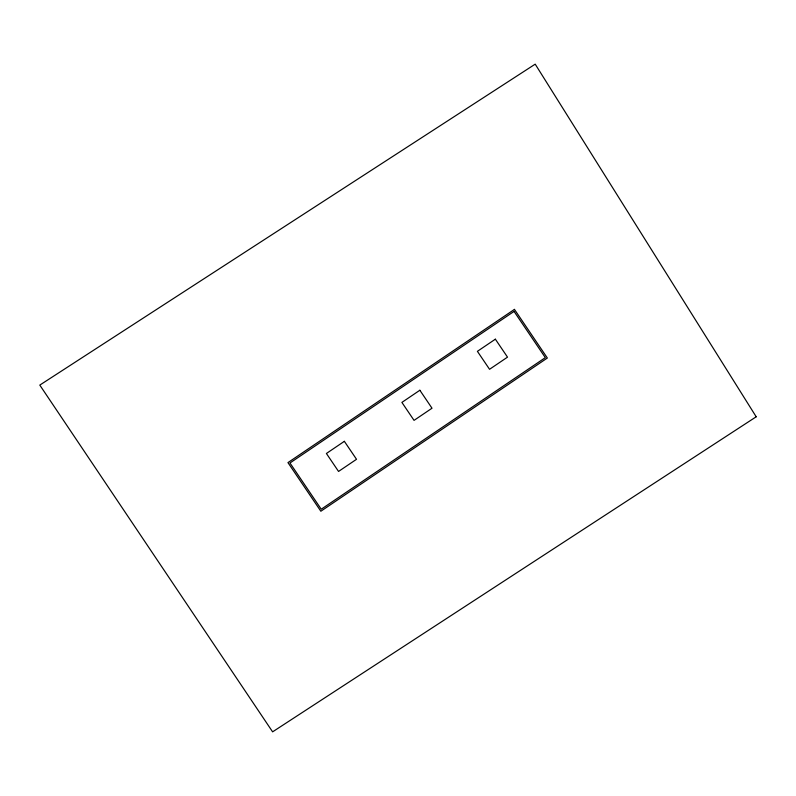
<?xml version="1.0" encoding="UTF-8"?>
<svg xmlns="http://www.w3.org/2000/svg" width="796" height="796" viewBox="0 0 796 796"><rect width="100%" height="100%" fill="white"/><g stroke="black" fill="none" stroke-linecap="round" stroke-linejoin="round"><path stroke-width="1.19" d="M514.445 309.385L287.953 462.605L320.848 511.241L547.35 358.021L514.445 309.385M514.057 311.405L289.963 462.993L321.236 509.221L545.33 357.633L514.057 311.405M344.36 441.322L326.4 453.481L338.549 471.441L356.518 459.292L344.36 441.322M419.86 390.249L401.9 402.408L414.049 420.368L432.009 408.219L419.86 390.249M495.361 339.186L477.401 351.335L489.55 369.294L507.51 357.145L495.361 339.186M756.2 416.786L272.61 731.842L39.8 385.095L535.201 64.158L756.2 416.786"/></g></svg>
